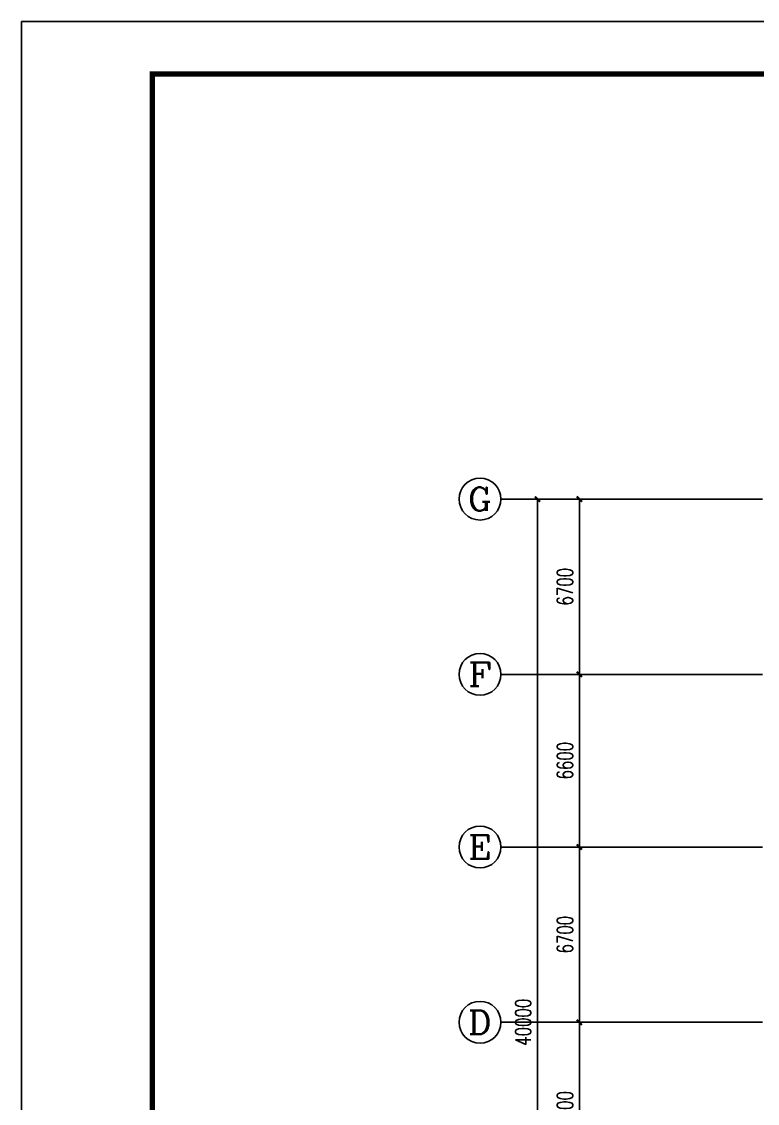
# Model space of a CAD drawing. Extents: x 36360094 to 36697644, y 75306 to 425482.
# Drawn here: x 36484285 to 36512416, y 384130 to 425482 of the extents above; entities that cross this region are included whole.
import ezdxf
from ezdxf.enums import TextEntityAlignment as Align

# ---------------------------------------------------------------- set-up
doc = ezdxf.new("R2010")
doc.units = 0
doc.header["$LTSCALE"] = 1000
doc.header["$MEASUREMENT"] = 0
doc.linetypes.add('ACAD_ISO04W100', pattern=[30.5, 24, -3, 0.5, -3])
doc.linetypes.add('DOTE', pattern=[2.42, 2, -0.2, 0.02, -0.2])
doc.layers.get('0').update_dxf_attribs({"linetype": 'CONTINUOUS'})
doc.layers.get('DEFPOINTS').update_dxf_attribs({"linetype": 'CONTINUOUS'})
for name, color, linetype in [('AXIS', 3, 'CONTINUOUS'), ('AXIS_TEXT', 7, 'CONTINUOUS'), ('DOTE', 1, 'ACAD_ISO04W100'), ('PUB_TITLE', 4, 'CONTINUOUS')]:
    doc.layers.add(name, color=color, linetype=linetype)
doc.styles.add('_TCH_AXIS', font='COMPLEX', dxfattribs={"bigfont": 'GBCBIG'})
doc.styles.add('_TCH_DIM_T3', font='SIMPLEX', dxfattribs={"width": 0.705882, "bigfont": 'GBCBIG'})
doc.styles.add('COMPLEX', font='COMPLEX')
doc.dimstyles.new('_TCH_ARCH&&200', dxfattribs={"dimtxt": 595, "dimasz": 200, "dimexe": 500, "dimexo": 600, "dimgap": 252.5, "dimtad": 1, "dimdec": 0, "dimzin": 0, "dimdsep": 46, "dimtxsty": '_TCH_DIM_T3', "dimblk": 'ARCHTICK', "dimcen": 0.09, "dimclrt": 7, "dimazin": 2, "dimtfac": 1, "dimtdec": 0, "dimtix": 1, "dimtmove": 2, "dimatfit": 3, "dimfxl": 0, "dimtolj": 1, "dimtzin": 0, "dimarcsym": 0})

# ---------------------------------------------------------------- blocks, each defined once
blk = doc.blocks.new('_ArchTick')
at = {"color": 0, "linetype": 'ByBlock', "const_width": 0.4}
blk.add_lwpolyline([(-0.5, -0.5), (0.5, 0.5)], dxfattribs=at)
blk = doc.blocks.new('*D713')
at = {"layer": 'AXIS', "color": 0, "lineweight": -2}
for p, q in [((36510011, 387230), (36505111, 387230)), ((36505611, 380530), (36505611, 387230)), ((36510011, 380530), (36505111, 380530))]:
    blk.add_line(p, q, dxfattribs=at)
at = {"layer": 'DEFPOINTS', "color": 0}
for p in [(36505611, 387230), (36510611, 387230), (36510611, 380530)]:
    blk.add_point(p, dxfattribs=at)
at = {"layer": 'AXIS', "color": 0, "lineweight": -2, "xscale": 200, "yscale": 200, "zscale": 200}
for p, rotation in [((36505611, 387230), 90), ((36505611, 380530), 270)]:
    blk.add_blockref('_ArchTick', p, dxfattribs=dict(at, rotation=rotation))
at = {"layer": 'AXIS', "color": 7, "insert": (36505061, 383880), "char_height": 595, "attachment_point": 5, "rotation": 90, "style": '_TCH_DIM_T3'}
blk.add_mtext('\\A1;6700', dxfattribs=at)
blk = doc.blocks.new('*D714')
at = {"layer": 'AXIS', "color": 0, "lineweight": -2}
for p, q in [((36510011, 393930), (36505111, 393930)), ((36505611, 387230), (36505611, 393930)), ((36510011, 387230), (36505111, 387230))]:
    blk.add_line(p, q, dxfattribs=at)
at = {"layer": 'DEFPOINTS', "color": 0}
for p in [(36505611, 393930), (36510611, 393930), (36510611, 387230)]:
    blk.add_point(p, dxfattribs=at)
at = {"layer": 'AXIS', "color": 0, "lineweight": -2, "xscale": 200, "yscale": 200, "zscale": 200}
for p, rotation in [((36505611, 393930), 90), ((36505611, 387230), 270)]:
    blk.add_blockref('_ArchTick', p, dxfattribs=dict(at, rotation=rotation))
at = {"layer": 'AXIS', "color": 7, "insert": (36505061, 390580), "char_height": 595, "attachment_point": 5, "rotation": 90, "style": '_TCH_DIM_T3'}
blk.add_mtext('\\A1;6700', dxfattribs=at)
blk = doc.blocks.new('*D715')
at = {"layer": 'AXIS', "color": 0, "lineweight": -2}
for p, q in [((36510011, 400530), (36505111, 400530)), ((36505611, 393930), (36505611, 400530)), ((36510011, 393930), (36505111, 393930))]:
    blk.add_line(p, q, dxfattribs=at)
at = {"layer": 'DEFPOINTS', "color": 0}
for p in [(36505611, 400530), (36510611, 400530), (36510611, 393930)]:
    blk.add_point(p, dxfattribs=at)
at = {"layer": 'AXIS', "color": 0, "lineweight": -2, "xscale": 200, "yscale": 200, "zscale": 200}
for p, rotation in [((36505611, 400530), 90), ((36505611, 393930), 270)]:
    blk.add_blockref('_ArchTick', p, dxfattribs=dict(at, rotation=rotation))
at = {"layer": 'AXIS', "color": 7, "insert": (36505061, 397230), "char_height": 595, "attachment_point": 5, "rotation": 90, "style": '_TCH_DIM_T3'}
blk.add_mtext('\\A1;6600', dxfattribs=at)
blk = doc.blocks.new('*D716')
at = {"layer": 'AXIS', "color": 0, "lineweight": -2}
for p, q in [((36510011, 407230), (36505111, 407230)), ((36505611, 400530), (36505611, 407230)), ((36510011, 400530), (36505111, 400530))]:
    blk.add_line(p, q, dxfattribs=at)
at = {"layer": 'DEFPOINTS', "color": 0}
for p in [(36505611, 407230), (36510611, 407230), (36510611, 400530)]:
    blk.add_point(p, dxfattribs=at)
at = {"layer": 'AXIS', "color": 0, "lineweight": -2, "xscale": 200, "yscale": 200, "zscale": 200}
for p, rotation in [((36505611, 407230), 90), ((36505611, 400530), 270)]:
    blk.add_blockref('_ArchTick', p, dxfattribs=dict(at, rotation=rotation))
at = {"layer": 'AXIS', "color": 7, "insert": (36505061, 403880), "char_height": 595, "attachment_point": 5, "rotation": 90, "style": '_TCH_DIM_T3'}
blk.add_mtext('\\A1;6700', dxfattribs=at)
blk = doc.blocks.new('*D717')
at = {"layer": 'AXIS', "color": 0, "lineweight": -2}
for p, q in [((36510011, 407230), (36503511, 407230)), ((36504011, 367230), (36504011, 407230)), ((36510011, 367230), (36503511, 367230))]:
    blk.add_line(p, q, dxfattribs=at)
at = {"layer": 'DEFPOINTS', "color": 0}
for p in [(36504011, 407230), (36510611, 407230), (36510611, 367230)]:
    blk.add_point(p, dxfattribs=at)
at = {"layer": 'AXIS', "color": 0, "lineweight": -2, "xscale": 200, "yscale": 200, "zscale": 200}
for p, rotation in [((36504011, 407230), 90), ((36504011, 367230), 270)]:
    blk.add_blockref('_ArchTick', p, dxfattribs=dict(at, rotation=rotation))
at = {"layer": 'AXIS', "color": 7, "insert": (36503461, 387230), "char_height": 595, "attachment_point": 5, "rotation": 90, "style": '_TCH_DIM_T3'}
blk.add_mtext('\\A1;40000', dxfattribs=at)
blk = doc.blocks.new('_AXISO')
blk.add_circle((0, 0), 0.5)
at = {"layer": 'AXIS_TEXT', "style": 'COMPLEX', "width": 1.041667}
blk.add_attdef('A', text='', height=0.56, dxfattribs=at).set_placement((-0.25, -0.28), (0.25, -0.28), align=Align.FIT)

msp = doc.modelspace()

# ---------------------------------------------------------------- linework, layer by layer
at = {"layer": 'AXIS'}
for p, q in [((36510611.4, 407229.7), (36502611.4, 407229.7)), ((36510611.4, 400529.7), (36502611.4, 400529.7)), ((36510611.4, 393929.7), (36502611.4, 393929.7)), ((36510611.4, 387229.7), (36502611.4, 387229.7))]:
    msp.add_line(p, q, dxfattribs=at)
at = {"layer": 'DOTE', "linetype": 'DOTE'}
for p, q in [((36510611.4, 407229.7), (36568020.8, 407229.7)), ((36510611.4, 400529.7), (36514647.8, 400529.7)), ((36510611.4, 393929.7), (36514647.8, 393929.7)), ((36510611.4, 387229.7), (36568020.8, 387229.7))]:
    msp.add_line(p, q, dxfattribs=at)
at = {"layer": 'PUB_TITLE'}
msp.add_lwpolyline([(36484285.2, 341482.4), (36603085.2, 341482.4), (36603085.2, 425482.4), (36484285.2, 425482.4)], close=True, dxfattribs=at)
at = {"layer": 'PUB_TITLE', "const_width": 200}
msp.add_lwpolyline([(36489285.2, 343482.4), (36601085.2, 343482.4), (36601085.2, 423482.4), (36489285.2, 423482.4)], close=True, dxfattribs=at)

# ---------------------------------------------------------------- block references
at = {"layer": 'AXIS'}
ref = msp.add_blockref('_AXISO', (36501811.4, 407229.7), dxfattribs=dict(at, xscale=1600, yscale=1600, zscale=1600))
ref.add_attrib('A', 'G', dxfattribs={"layer": 'AXIS_TEXT', "height": 905.1, "style": '_TCH_AXIS', "width": 1.166667}).set_placement((36501358.8, 406777.1), (36502263.9, 406777.1), align=Align.FIT)
ref = msp.add_blockref('_AXISO', (36501811.4, 400529.7), dxfattribs=dict(at, xscale=1600, yscale=1600, zscale=1600))
ref.add_attrib('A', 'F', dxfattribs={"layer": 'AXIS_TEXT', "height": 905.1, "style": '_TCH_AXIS', "width": 1.3125}).set_placement((36501358.8, 400077.1), (36502263.9, 400077.1), align=Align.FIT)
ref = msp.add_blockref('_AXISO', (36501811.4, 393929.7), dxfattribs=dict(at, xscale=1600, yscale=1600, zscale=1600))
ref.add_attrib('A', 'E', dxfattribs={"layer": 'AXIS_TEXT', "height": 905.1, "style": '_TCH_AXIS', "width": 1.3125}).set_placement((36501358.8, 393477.1), (36502263.9, 393477.1), align=Align.FIT)
ref = msp.add_blockref('_AXISO', (36501811.4, 387229.7), dxfattribs=dict(at, xscale=1600, yscale=1600, zscale=1600))
ref.add_attrib('A', 'D', dxfattribs={"layer": 'AXIS_TEXT', "height": 905.1, "style": '_TCH_AXIS', "width": 1.235294}).set_placement((36501358.8, 386777.1), (36502263.9, 386777.1), align=Align.FIT)

# ---------------------------------------------------------------- dimensions: what is measured, and where the dimension line sits
for p1, p2, distance, picture, middle in [((36510611.4, 367229.7), (36510611.4, 407229.7), 6600, '*D717', (36503461.4, 387229.7)), ((36510611.4, 400529.7), (36510611.4, 407229.7), 5000, '*D716', (36505061.4, 403879.7)), ((36510611.4, 393929.7), (36510611.4, 400529.7), 5000, '*D715', (36505061.4, 397229.7)), ((36510611.4, 387229.7), (36510611.4, 393929.7), 5000, '*D714', (36505061.4, 390579.7)), ((36510611.4, 380529.7), (36510611.4, 387229.7), 5000, '*D713', (36505061.4, 383879.7))]:
    dim = msp.add_aligned_dim(p1=p1, p2=p2, distance=distance, dimstyle='_TCH_ARCH&&200', dxfattribs=at)
    dim.commit()
    dim.dimension.update_dxf_attribs({"geometry": picture, "text_midpoint": middle})

doc.saveas('drawing.dxf')
